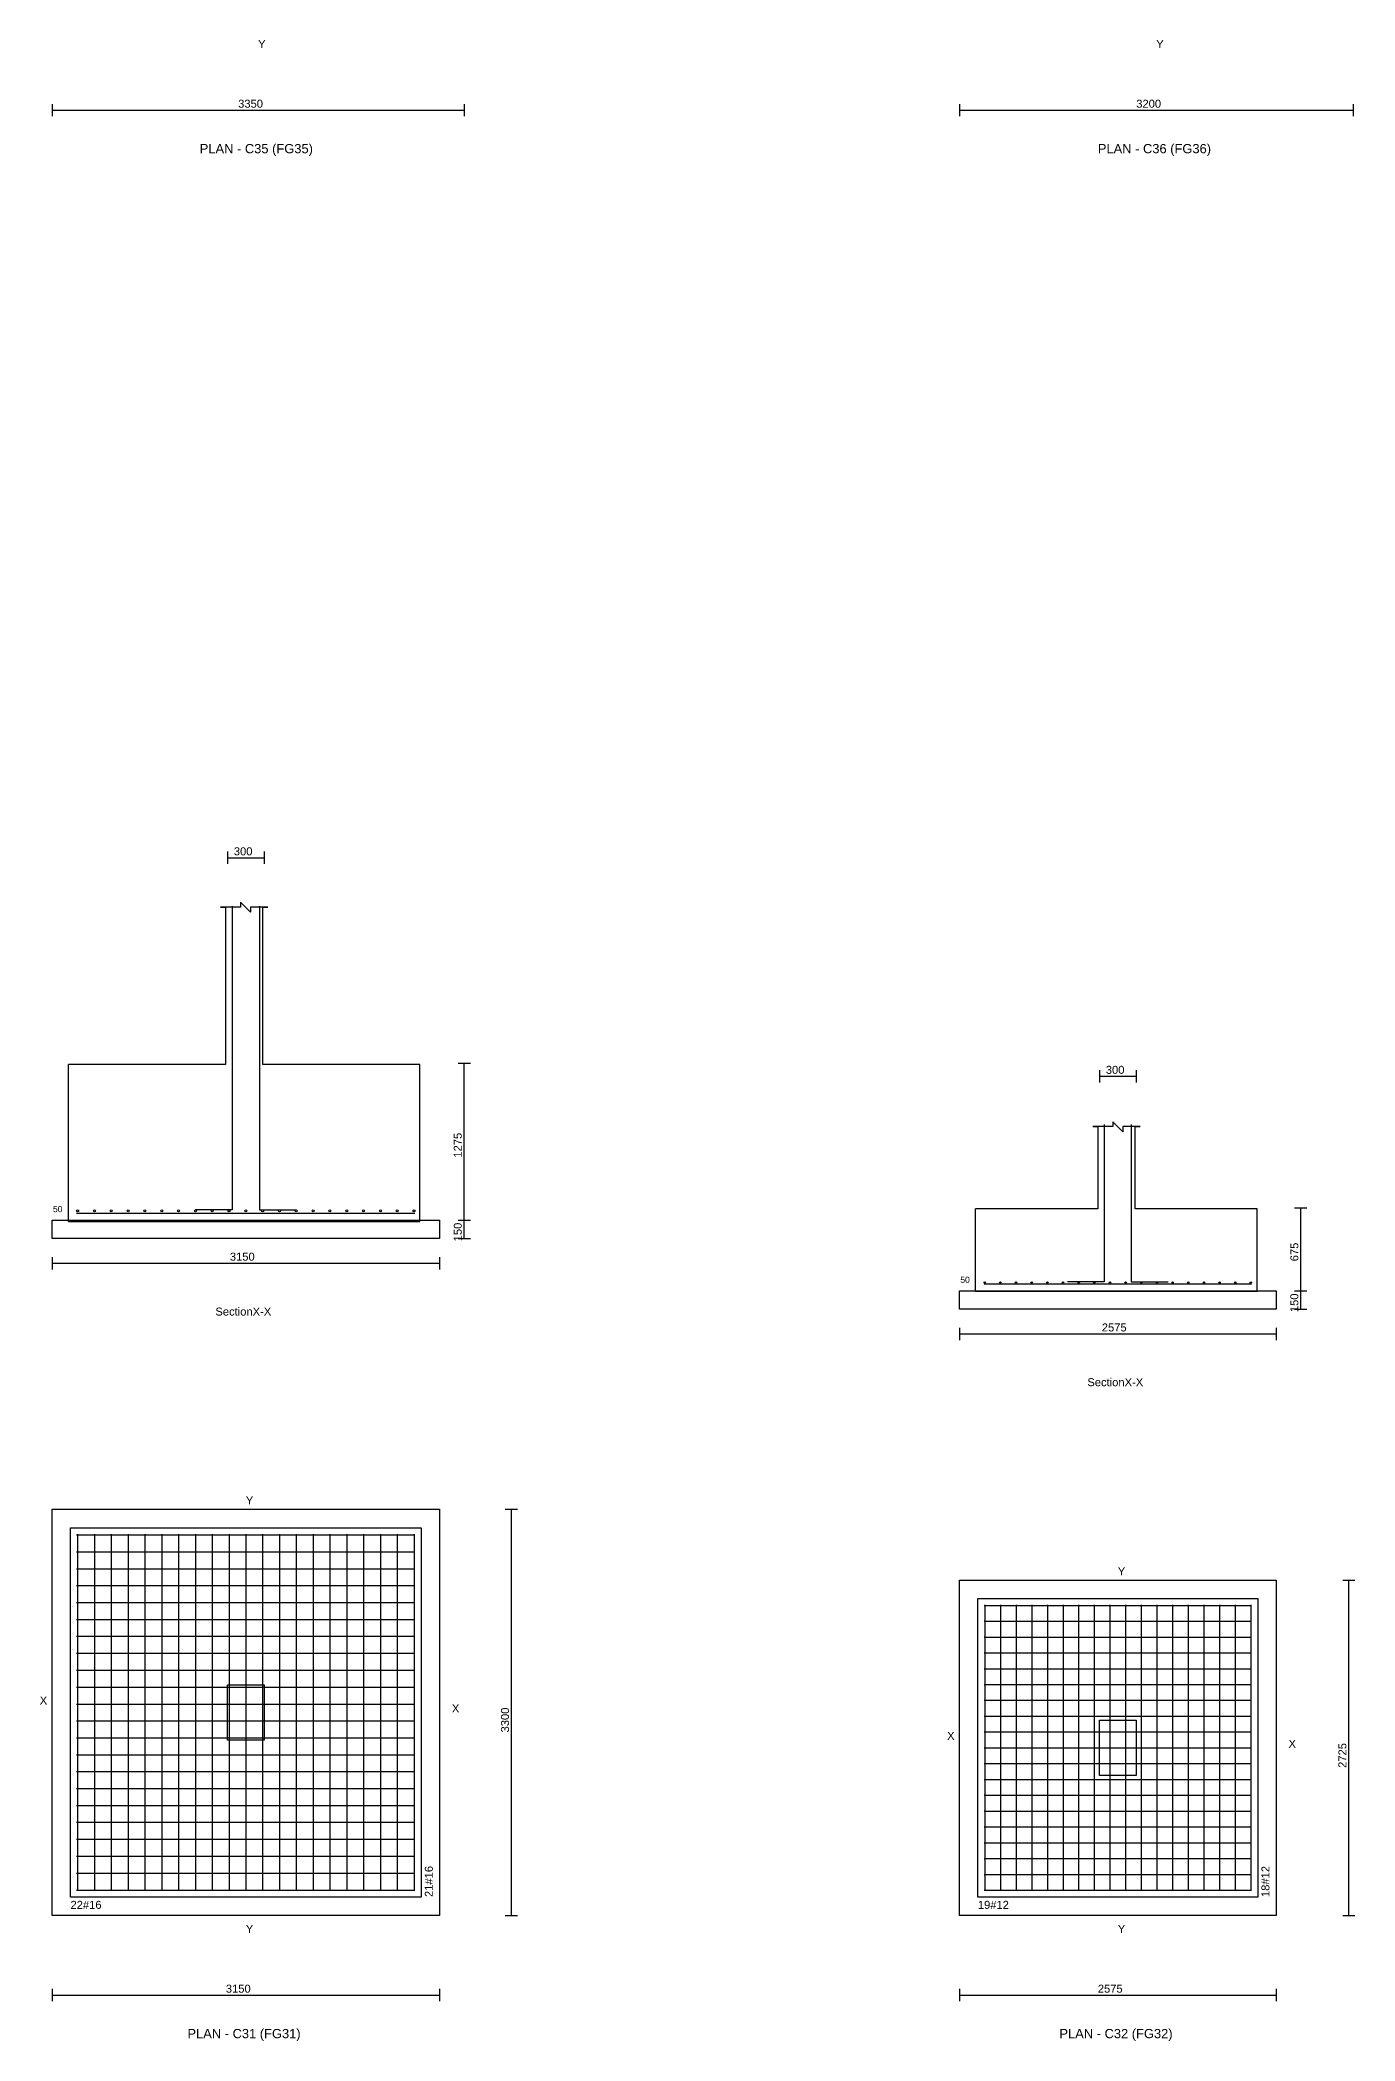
# Model space of a CAD drawing. Extents: x 0 to 27, y -1 to 285.
# Drawn here: x 15 to 25.69, y 106.52 to 122.77 of the extents above; entities that cross this region are included whole.
import ezdxf
from ezdxf.enums import TextEntityAlignment as Align

# ---------------------------------------------------------------- set-up
doc = ezdxf.new("R2010")
doc.units = 0
for name, color, linetype in [('Bottom_Cover', 7, 'CONTINUOUS'), ('Column_Bars', 4, 'CONTINUOUS'), ('Column_Dimension', 7, 'CONTINUOUS'), ('Columns', 4, 'CONTINUOUS'), ('dim_all', 7, 'CONTINUOUS'), ('Footing_Plan', 7, 'CONTINUOUS'), ('PCC', 2, 'CONTINUOUS'), ('PCC_Depth', 7, 'CONTINUOUS'), ('Pcc_Plan', 2, 'CONTINUOUS'), ('Plan', 7, 'CONTINUOUS'), ('Plan_Rf_Xdir', 1, 'CONTINUOUS'), ('Plan_Rf_Ydir', 3, 'CONTINUOUS'), ('Section', 2, 'CONTINUOUS'), ('SectionName', 3, 'CONTINUOUS'), ('Sectn_Rf_Xdir', 1, 'CONTINUOUS'), ('Sectn_Rf_Ydir', 3, 'CONTINUOUS'), ('Total_Depth', 7, 'CONTINUOUS'), ('X_Dimension', 7, 'CONTINUOUS')]:
    doc.layers.add(name, color=color, linetype=linetype)
doc.styles.add('STRUDS_Arial', font='ARIAL.TTF', dxfattribs={"height": 0.04})

msp = doc.modelspace()

# ---------------------------------------------------------------- linework, layer by layer
at = {"layer": 'Column_Bars'}
for p, q in [((16.565, 115.738), (16.565, 113.27)), ((16.785, 115.738), (16.785, 113.27)), ((23.6525, 113.963), (23.6525, 112.687)), ((23.8725, 113.963), (23.8725, 112.687)), ((16.565, 113.27), (16.265, 113.27)), ((16.785, 113.27), (17.085, 113.27)), ((23.6525, 112.687), (23.3525, 112.687)), ((23.8725, 112.687), (24.1725, 112.687))]:
    msp.add_line(p, q, dxfattribs=at)
at = {"layer": 'Columns'}
for p, q in [((16.525, 108.963), (16.525, 109.412)), ((16.525, 109.412), (16.825, 109.412)), ((16.825, 109.412), (16.825, 108.963)), ((23.6125, 108.675), (23.6125, 109.125)), ((23.6125, 109.125), (23.9125, 109.125)), ((23.9125, 109.125), (23.9125, 108.675)), ((16.825, 108.963), (16.525, 108.963)), ((23.9125, 108.675), (23.6125, 108.675))]:
    msp.add_line(p, q, dxfattribs=at)
at = {"layer": 'dim_all'}
for p, q in [((15.1, 122.255), (15.1, 122.155)), ((18.45, 122.255), (18.45, 122.155)), ((22.475, 122.255), (22.475, 122.155)), ((25.675, 122.255), (25.675, 122.155)), ((15.1, 122.205), (18.45, 122.205)), ((22.475, 122.205), (25.675, 122.205)), ((16.525, 116.181), (16.525, 116.081)), ((16.525, 116.131), (16.825, 116.131)), ((16.825, 116.181), (16.825, 116.081)), ((18.4, 114.463), (18.5, 114.463)), ((18.45, 113.188), (18.45, 114.463)), ((23.6125, 114.406), (23.6125, 114.306)), ((23.6125, 114.356), (23.9125, 114.356)), ((23.9125, 114.406), (23.9125, 114.306)), ((18.4, 113.188), (18.5, 113.188)), ((18.4, 113.188), (18.5, 113.188)), ((18.45, 113.037), (18.45, 113.188)), ((25.2, 113.288), (25.3, 113.288)), ((25.25, 112.613), (25.25, 113.288)), ((18.4, 113.037), (18.5, 113.037)), ((15.1, 112.887), (15.1, 112.787)), ((15.1, 112.838), (18.25, 112.838)), ((18.25, 112.887), (18.25, 112.787)), ((25.2, 112.613), (25.3, 112.613)), ((25.2, 112.613), (25.3, 112.613)), ((25.25, 112.463), (25.25, 112.613)), ((25.2, 112.463), (25.3, 112.463)), ((22.475, 112.313), (22.475, 112.213)), ((22.475, 112.263), (25.05, 112.263)), ((25.05, 112.313), (25.05, 112.213)), ((18.7841, 110.838), (18.8841, 110.838)), ((18.8341, 107.537), (18.8341, 110.838)), ((25.5905, 110.262), (25.6905, 110.262)), ((25.6405, 107.537), (25.6405, 110.262)), ((18.7841, 107.537), (18.8841, 107.537)), ((25.5905, 107.537), (25.6905, 107.537)), ((15.1, 106.941), (15.1, 106.841)), ((15.1, 106.891), (18.25, 106.891)), ((18.25, 106.941), (18.25, 106.841)), ((22.475, 106.941), (22.475, 106.841)), ((22.475, 106.891), (25.05, 106.891)), ((25.05, 106.941), (25.05, 106.841))]:
    msp.add_line(p, q, dxfattribs=at)
at = {"layer": 'Footing_Plan'}
for p, q in [((15.25, 107.688), (15.25, 110.688)), ((15.25, 110.688), (18.1, 110.688)), ((18.1, 110.688), (18.1, 107.688)), ((22.625, 107.688), (22.625, 110.113)), ((22.625, 110.113), (24.9, 110.113)), ((24.9, 110.113), (24.9, 107.688)), ((18.1, 107.688), (15.25, 107.688)), ((24.9, 107.688), (22.625, 107.688))]:
    msp.add_line(p, q, dxfattribs=at)
at = {"layer": 'PCC'}
for p, q in [((15.1, 113.037), (15.1, 113.188)), ((15.1, 113.188), (18.25, 113.188)), ((15.1, 113.037), (15.1, 113.188)), ((15.1, 113.188), (18.25, 113.188)), ((18.25, 113.188), (18.25, 113.037)), ((18.25, 113.188), (18.25, 113.037)), ((18.25, 113.037), (15.1, 113.037)), ((18.25, 113.037), (15.1, 113.037)), ((22.475, 112.463), (22.475, 112.613)), ((22.475, 112.613), (25.05, 112.613)), ((22.475, 112.463), (22.475, 112.613)), ((22.475, 112.613), (25.05, 112.613)), ((25.05, 112.613), (25.05, 112.463)), ((25.05, 112.613), (25.05, 112.463)), ((25.05, 112.463), (22.475, 112.463)), ((25.05, 112.463), (22.475, 112.463))]:
    msp.add_line(p, q, dxfattribs=at)
at = {"layer": 'Pcc_Plan'}
for p, q in [((15.1, 107.537), (15.1, 110.838)), ((15.1, 110.838), (18.25, 110.838)), ((18.25, 110.838), (18.25, 107.537)), ((22.475, 107.537), (22.475, 110.262)), ((22.475, 110.262), (25.05, 110.262)), ((25.05, 110.262), (25.05, 107.537)), ((18.25, 107.537), (15.1, 107.537)), ((25.05, 107.537), (22.475, 107.537))]:
    msp.add_line(p, q, dxfattribs=at)
at = {"layer": 'Plan_Rf_Xdir'}
for p, q in [((15.3, 110.63), (18.05, 110.63)), ((15.3, 110.492), (18.05, 110.492)), ((15.3, 110.355), (18.05, 110.355)), ((15.3, 110.218), (18.05, 110.218)), ((15.3, 110.08), (18.05, 110.08)), ((22.675, 110.057), (24.85, 110.057)), ((15.3, 109.943), (18.05, 109.943)), ((22.675, 109.928), (24.85, 109.928)), ((15.3, 109.806), (18.05, 109.806)), ((22.675, 109.8), (24.85, 109.8)), ((15.3, 109.668), (18.05, 109.668)), ((22.675, 109.671), (24.85, 109.671)), ((15.3, 109.531), (18.05, 109.531)), ((22.675, 109.543), (24.85, 109.543)), ((22.675, 109.414), (24.85, 109.414)), ((15.3, 109.394), (18.05, 109.394)), ((15.3, 109.256), (18.05, 109.256)), ((22.675, 109.286), (24.85, 109.286)), ((15.3, 109.119), (18.05, 109.119)), ((22.675, 109.157), (24.85, 109.157)), ((15.3, 108.982), (18.05, 108.982)), ((22.675, 109.029), (24.85, 109.029)), ((15.3, 108.844), (18.05, 108.844)), ((22.675, 108.9), (24.85, 108.9)), ((22.675, 108.772), (24.85, 108.772)), ((15.3, 108.707), (18.05, 108.707)), ((22.675, 108.643), (24.85, 108.643)), ((15.3, 108.57), (18.05, 108.57)), ((15.3, 108.432), (18.05, 108.432)), ((22.675, 108.515), (24.85, 108.515)), ((15.3, 108.295), (18.05, 108.295)), ((22.675, 108.386), (24.85, 108.386)), ((15.3, 108.158), (18.05, 108.158)), ((22.675, 108.258), (24.85, 108.258)), ((22.675, 108.129), (24.85, 108.129)), ((15.3, 108.02), (18.05, 108.02)), ((22.675, 108.001), (24.85, 108.001)), ((15.3, 107.883), (18.05, 107.883)), ((22.675, 107.872), (24.85, 107.872)), ((15.3, 107.745), (18.05, 107.745)), ((22.675, 107.743), (24.85, 107.743))]:
    msp.add_line(p, q, dxfattribs=at)
at = {"layer": 'Plan_Rf_Ydir'}
for p, q in [((15.308, 110.637), (15.308, 107.738)), ((15.4447, 110.637), (15.4447, 107.738)), ((15.5814, 110.637), (15.5814, 107.738)), ((15.7181, 110.637), (15.7181, 107.738)), ((15.8548, 110.637), (15.8548, 107.738)), ((15.9915, 110.637), (15.9915, 107.738)), ((16.1282, 110.637), (16.1282, 107.738)), ((16.2649, 110.637), (16.2649, 107.738)), ((16.4016, 110.637), (16.4016, 107.738)), ((16.5383, 110.637), (16.5383, 107.738)), ((16.675, 110.637), (16.675, 107.738)), ((16.8117, 110.637), (16.8117, 107.738)), ((16.9484, 110.637), (16.9484, 107.738)), ((17.0851, 110.637), (17.0851, 107.738)), ((17.2218, 110.637), (17.2218, 107.738)), ((17.3585, 110.637), (17.3585, 107.738)), ((17.4952, 110.637), (17.4952, 107.738)), ((17.6319, 110.637), (17.6319, 107.738)), ((17.7686, 110.637), (17.7686, 107.738)), ((17.9053, 110.637), (17.9053, 107.738)), ((18.042, 110.637), (18.042, 107.738)), ((22.681, 110.063), (22.681, 107.738)), ((22.8082, 110.063), (22.8082, 107.738)), ((22.9355, 110.063), (22.9355, 107.738)), ((23.0627, 110.063), (23.0627, 107.738)), ((23.1899, 110.063), (23.1899, 107.738)), ((23.3172, 110.063), (23.3172, 107.738)), ((23.4444, 110.063), (23.4444, 107.738)), ((23.5716, 110.063), (23.5716, 107.738)), ((23.6989, 110.063), (23.6989, 107.738)), ((23.8261, 110.063), (23.8261, 107.738)), ((23.9534, 110.063), (23.9534, 107.738)), ((24.0806, 110.063), (24.0806, 107.738)), ((24.2078, 110.063), (24.2078, 107.738)), ((24.3351, 110.063), (24.3351, 107.738)), ((24.4623, 110.063), (24.4623, 107.738)), ((24.5895, 110.063), (24.5895, 107.738)), ((24.7168, 110.063), (24.7168, 107.738)), ((24.844, 110.063), (24.844, 107.738))]:
    msp.add_line(p, q, dxfattribs=at)
at = {"layer": 'Section'}
for p, q in [((16.7122, 115.689), (16.6312, 115.77)), ((16.6312, 115.77), (16.6312, 115.73)), ((16.5096, 115.73), (16.4691, 115.73)), ((16.4691, 115.73), (16.5096, 115.73)), ((16.6312, 115.73), (16.5096, 115.73)), ((16.5096, 115.73), (16.5096, 114.453)), ((16.8135, 115.73), (16.7122, 115.73)), ((16.7122, 115.73), (16.7122, 115.689)), ((16.8135, 114.453), (16.8135, 115.73)), ((16.8135, 115.73), (16.854, 115.73)), ((16.854, 115.73), (16.8135, 115.73)), ((16.5096, 114.453), (15.2334, 114.453)), ((15.2334, 113.177), (15.2334, 114.453)), ((16.5096, 114.453), (16.5096, 114.453)), ((16.5096, 114.453), (16.5096, 114.453)), ((16.5096, 114.453), (16.5096, 114.453)), ((18.0897, 114.453), (16.8135, 114.453)), ((16.8135, 114.453), (16.8135, 114.453)), ((16.8135, 114.453), (16.8135, 114.453)), ((16.8135, 114.453), (16.8135, 114.453)), ((18.0897, 113.177), (18.0897, 114.453)), ((23.8022, 113.906), (23.7212, 113.987)), ((23.7212, 113.987), (23.7212, 113.947)), ((23.5997, 113.947), (23.5592, 113.947)), ((23.5592, 113.947), (23.5997, 113.947)), ((23.7212, 113.947), (23.5997, 113.947)), ((23.5997, 113.947), (23.5997, 113.278)), ((23.9035, 113.947), (23.8022, 113.947)), ((23.8022, 113.947), (23.8022, 113.906)), ((23.9035, 113.278), (23.9035, 113.947)), ((23.9035, 113.947), (23.9441, 113.947)), ((23.9441, 113.947), (23.9035, 113.947)), ((15.2334, 113.177), (18.0897, 113.177)), ((23.5997, 113.278), (22.6071, 113.278)), ((22.6071, 112.61), (22.6071, 113.278)), ((23.5997, 113.278), (23.5997, 113.278)), ((23.5997, 113.278), (23.5997, 113.278)), ((23.5997, 113.278), (23.5997, 113.278)), ((24.8961, 113.278), (23.9035, 113.278)), ((23.9035, 113.278), (23.9035, 113.278)), ((23.9035, 113.278), (23.9035, 113.278)), ((23.9035, 113.278), (23.9035, 113.278)), ((24.8961, 112.61), (24.8961, 113.278)), ((22.6071, 112.61), (24.8961, 112.61))]:
    msp.add_line(p, q, dxfattribs=at)
at = {"layer": 'Sectn_Rf_Xdir'}
for p, q in [((15.3, 113.245), (18.05, 113.245)), ((22.675, 112.669), (24.85, 112.669))]:
    msp.add_line(p, q, dxfattribs=at)
at = {"layer": 'Sectn_Rf_Ydir'}
for centre, radius in [((15.308, 113.262), 0.008), ((15.4447, 113.262), 0.008), ((15.5814, 113.262), 0.008), ((15.7181, 113.262), 0.008), ((15.8548, 113.262), 0.008), ((15.9915, 113.262), 0.008), ((16.1282, 113.262), 0.008), ((16.2649, 113.262), 0.008), ((16.4016, 113.262), 0.008), ((16.5383, 113.262), 0.008), ((16.675, 113.262), 0.008), ((16.8117, 113.262), 0.008), ((16.9484, 113.262), 0.008), ((17.0851, 113.262), 0.008), ((17.2218, 113.262), 0.008), ((17.3585, 113.262), 0.008), ((17.4952, 113.262), 0.008), ((17.6319, 113.262), 0.008), ((17.7686, 113.262), 0.008), ((17.9053, 113.262), 0.008), ((18.042, 113.262), 0.008), ((22.681, 112.68), 0.006), ((22.8082, 112.68), 0.006), ((22.9355, 112.68), 0.006), ((23.0627, 112.68), 0.006), ((23.1899, 112.68), 0.006), ((23.3172, 112.68), 0.006), ((23.4444, 112.68), 0.006), ((23.5716, 112.68), 0.006), ((23.6989, 112.68), 0.006), ((23.8261, 112.68), 0.006), ((23.9534, 112.68), 0.006), ((24.0806, 112.68), 0.006), ((24.2078, 112.68), 0.006), ((24.3351, 112.68), 0.006), ((24.4623, 112.68), 0.006), ((24.5895, 112.68), 0.006), ((24.7168, 112.68), 0.006), ((24.844, 112.68), 0.006)]:
    msp.add_circle(centre, radius, dxfattribs=at)

# ---------------------------------------------------------------- texts
at = {"layer": 'Bottom_Cover', "style": 'STRUDS_Arial'}
for p in [(15.1071, 113.252), (22.4821, 112.678)]:
    msp.add_text('50', height=0.05, dxfattribs=at).set_placement(p)
at = {"layer": 'Column_Dimension', "style": 'STRUDS_Arial'}
for p in [(16.5775, 116.151), (23.665, 114.376)]:
    msp.add_text('300', height=0.065, dxfattribs=at).set_placement(p)
at = {"layer": 'dim_all', "style": 'STRUDS_Arial'}
for s, p in [('3350 ', (16.6125, 122.225)), ('3200 ', (23.9125, 122.225)), ('3150 ', (16.5125, 106.911)), ('2575 ', (23.6, 106.911))]:
    msp.add_text(s, height=0.065, dxfattribs=at).set_placement(p)
for s, p in [('3300 ', (18.8141, 109.025)), ('2725 ', (25.6205, 108.737))]:
    msp.add_text(s, height=0.065, rotation=90, dxfattribs=at).set_placement(p)
at = {"layer": 'PCC_Depth', "style": 'STRUDS_Arial'}
for p in [(18.43, 113.015), (25.23, 112.44)]:
    msp.add_text('150', height=0.065, rotation=90, dxfattribs=at).set_placement(p)
at = {"layer": 'Plan', "style": 'STRUDS_Arial'}
for s, p in [('PLAN - C35 (FG35) ', (16.775, 121.855)), ('PLAN - C36 (FG36) ', (24.075, 121.855)), ('PLAN - C31 (FG31) ', (16.675, 106.541)), ('PLAN - C32 (FG32) ', (23.7625, 106.541))]:
    msp.add_text(s, height=0.075, dxfattribs=at).set_placement(p, align=Align.CENTER)
at = {"layer": 'Plan_Rf_Xdir', "style": 'STRUDS_Arial'}
for s, p in [('22#16', (15.25, 107.592)), ('19#12', (22.625, 107.592))]:
    msp.add_text(s, height=0.065, dxfattribs=at).set_placement(p)
at = {"layer": 'Plan_Rf_Ydir', "style": 'STRUDS_Arial'}
for s, p in [('21#16', (18.195, 107.688)), ('18#12', (24.995, 107.688))]:
    msp.add_text(s, height=0.065, rotation=90, dxfattribs=at).set_placement(p)
at = {"layer": 'Section', "style": 'STRUDS_Arial'}
for p in [(16.4275, 112.412), (23.515, 111.838)]:
    msp.add_text('SectionX-X', height=0.065, dxfattribs=at).set_placement(p)
at = {"layer": 'SectionName', "style": 'STRUDS_Arial'}
for s, p in [('Y', (16.775, 122.71)), ('Y', (24.075, 122.71)), ('Y', (16.675, 110.878)), ('Y', (23.7625, 110.302)), ('X', (15, 109.252)), ('X', (18.35, 109.188)), ('X', (22.375, 108.965)), ('X', (25.15, 108.9)), ('Y', (16.675, 107.397)), ('Y', (23.7625, 107.397))]:
    msp.add_text(s, height=0.065, dxfattribs=at).set_placement(p)
at = {"layer": 'Total_Depth', "style": 'STRUDS_Arial'}
for s, p in [('1275', (18.43, 113.695)), ('675', (25.23, 112.853))]:
    msp.add_text(s, height=0.065, rotation=90, dxfattribs=at).set_placement(p)
at = {"layer": 'X_Dimension', "style": 'STRUDS_Arial'}
for s, p in [('3150', (16.545, 112.858)), ('2575', (23.6325, 112.283))]:
    msp.add_text(s, height=0.065, dxfattribs=at).set_placement(p)

doc.saveas('drawing.dxf')
